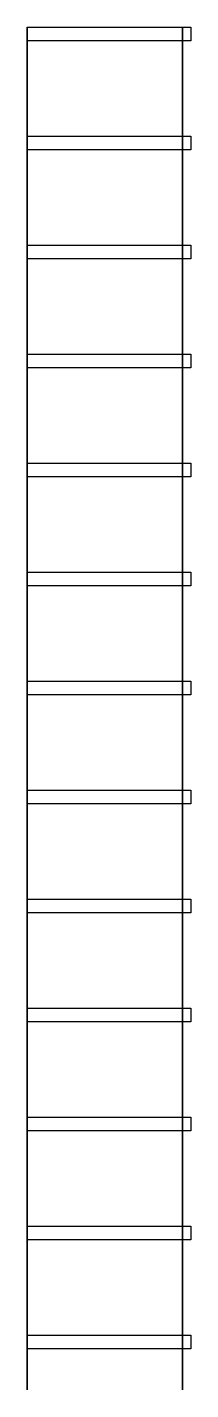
# Model space of a CAD drawing. Header units: centimetres. Extents: x 159 to 278, y -210 to -110.
# Drawn here: x 266 to 278, y -209.7 to -109.7 of the extents above.
import ezdxf

# ---------------------------------------------------------------- set-up
doc = ezdxf.new("R2010")
doc.units = ezdxf.units.CM

# ---------------------------------------------------------------- blocks, each defined once
blk = doc.blocks.new('*U14')
at = {"extrusion": (-2.22045e-16, 1, -2.22045e-16)}
for p, q in [((-12, 0), (0, 0)), ((0, 0), (0, -1)), ((0, -1), (-12, -1))]:
    blk.add_line(p, q, dxfattribs=at)
blk = doc.blocks.new('*U15')
at = {"color": 0, "linetype": 'ByBlock', "lineweight": -2, "transparency": 16777216}
for p in [(217.47, -109.71), (217.47, -117.71), (217.47, -125.71), (217.47, -133.71), (217.47, -141.71), (217.47, -149.71), (217.47, -157.71), (217.47, -165.71), (217.47, -173.71), (217.47, -181.71), (217.47, -189.71), (217.47, -197.71), (217.47, -205.71)]:
    blk.add_blockref('*U14', p, dxfattribs=at)

msp = doc.modelspace()

# ---------------------------------------------------------------- linework, layer by layer
for p, q in [((266.02, -209.71), (266.02, -109.71)), ((266.02, -109.71, 1), (266.02, -209.71, 1)), ((266.02, -109.71), (266.02, -109.71, 1)), ((277.42, -209.71), (277.42, -109.71)), ((277.42, -109.71, 1), (277.42, -209.71, 1)), ((277.42, -109.71), (277.42, -109.71, 1)), ((266.02, -209.71, 1), (266.02, -209.71)), ((277.42, -209.71, 1), (277.42, -209.71))]:
    msp.add_line(p, q)
at = {"extrusion": (-2.22045e-16, 1, -2.22045e-16)}
msp.add_line((266.02, -110.71), (266.02, -109.71), dxfattribs=at)

# ---------------------------------------------------------------- block references
msp.add_blockref('*U15', (60.55, 0))

doc.saveas('drawing.dxf')
